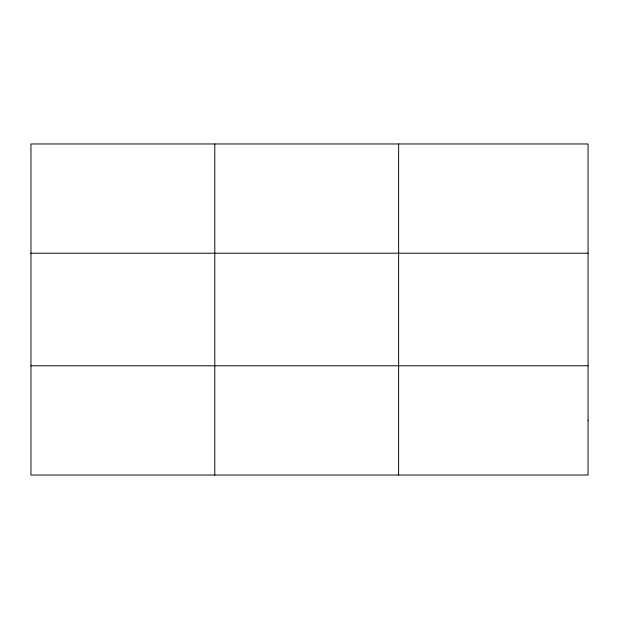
<?xml version="1.0" encoding="UTF-8"?>
<svg xmlns="http://www.w3.org/2000/svg" width="619" height="619" viewBox="0 0 619 619"><rect width="100%" height="100%" fill="white"/><g stroke="black" fill="none" stroke-linecap="round" stroke-linejoin="round"><path stroke-width="0.93" d="M214.793 143.972L214.793 475.028M398.636 143.972L398.636 475.028M30.95 253.217L588.05 253.217M30.95 365.783L588.05 365.783M588.05 420.409L588.05 475.028L30.95 475.028L30.95 143.972L588.05 143.972L588.05 420.409"/></g></svg>
